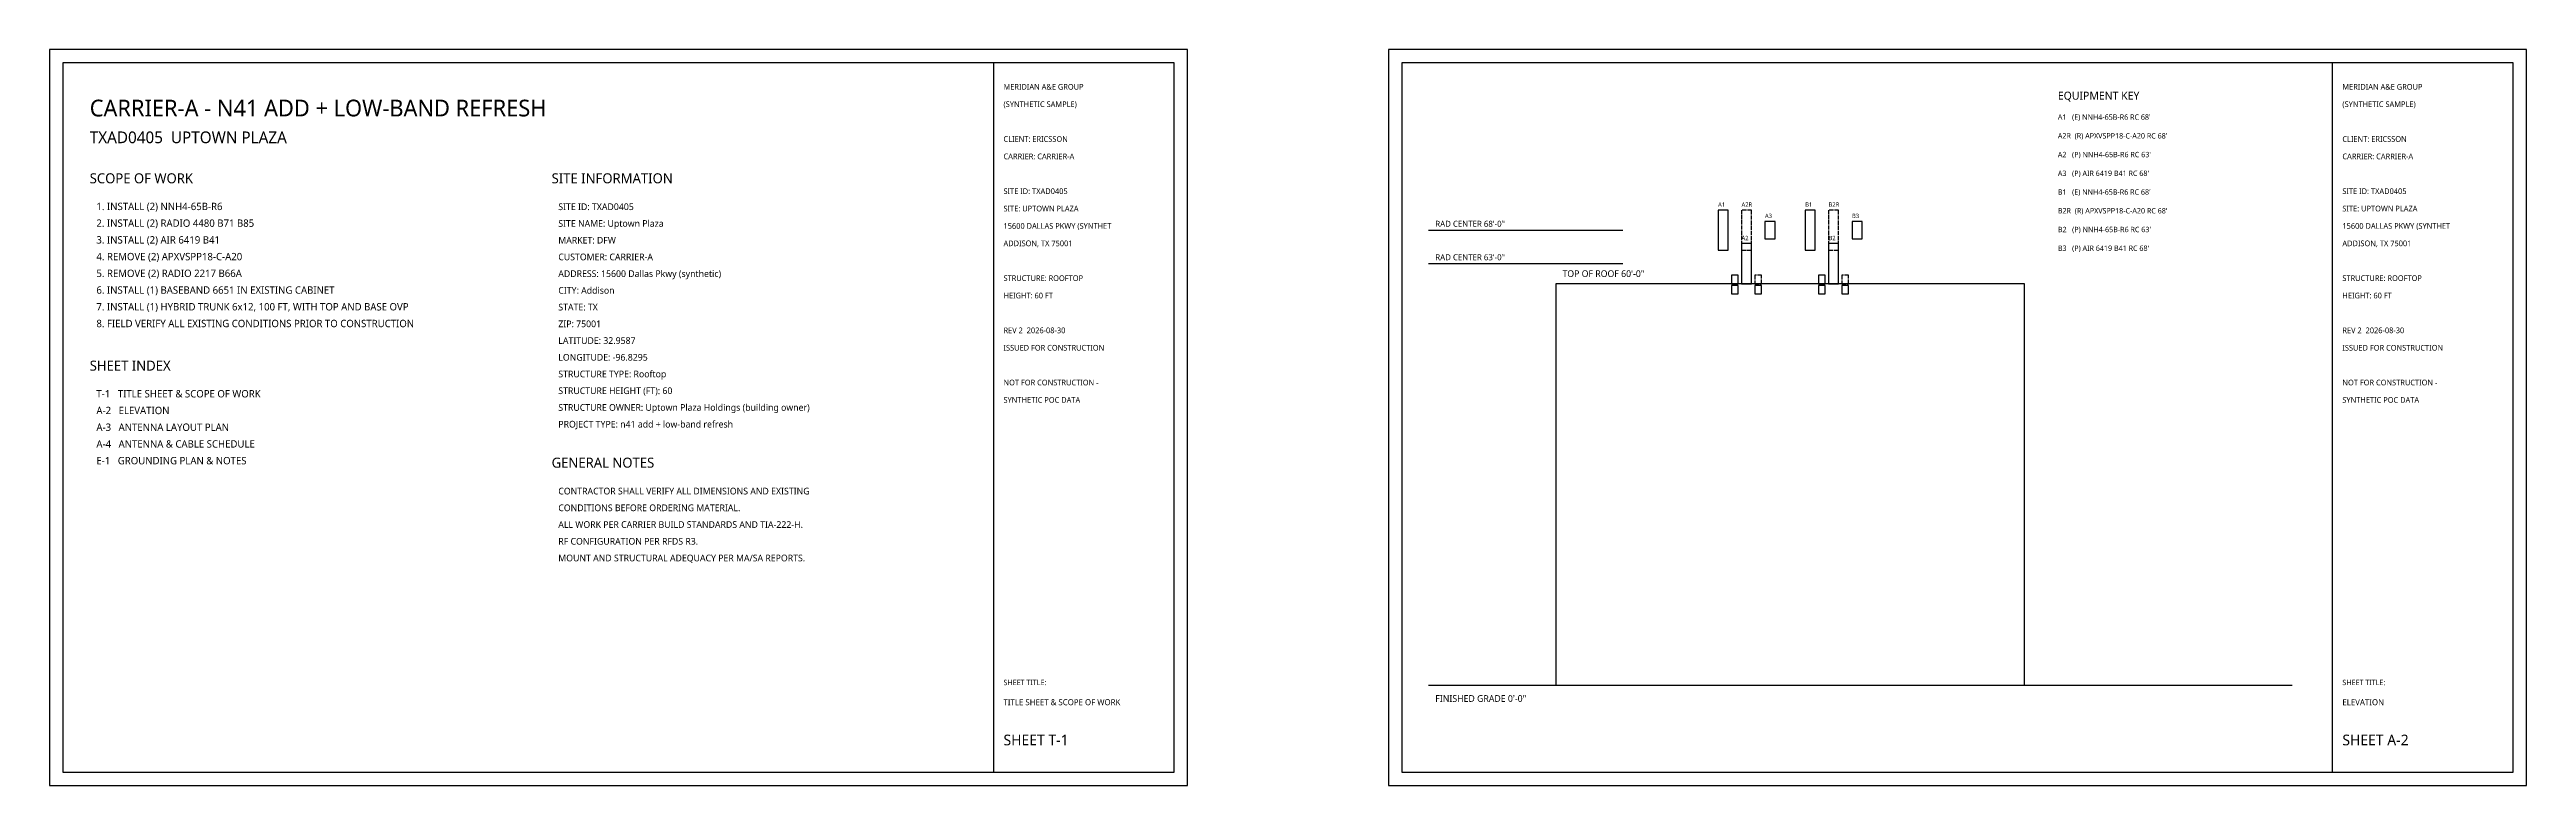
# Model space of a CAD drawing. Extents: x 0 to 1940, y 0 to 220.
# Drawn here: x 0 to 740, y 0 to 220 of the extents above; entities that cross this region are included whole.
import ezdxf

# ---------------------------------------------------------------- set-up
doc = ezdxf.new("R2010")
doc.units = 0
doc.linetypes.add('DASHED', pattern=[1.524, 1.27, -0.254])
for name, color, linetype in [('A-ANT-EXIST', 8, 'Continuous'), ('A-ANT-NEW', 1, 'Continuous'), ('A-ANT-REMOVE', 30, 'DASHED'), ('A-BORDER', 7, 'Continuous'), ('A-DIM', 4, 'Continuous'), ('A-RRU-EXIST', 8, 'Continuous'), ('A-RRU-NEW', 1, 'Continuous'), ('A-RRU-REMOVE', 30, 'DASHED'), ('A-STRUCT', 7, 'Continuous'), ('A-TEXT', 7, 'Continuous'), ('A-TITLE', 7, 'Continuous')]:
    doc.layers.add(name, color=color, linetype=linetype)
doc.styles.add('OpenSans', font='OpenSans-Regular.ttf')

msp = doc.modelspace()

# ---------------------------------------------------------------- linework, layer by layer
at = {"layer": 'A-ANT-EXIST'}
for points in [[(498.5, 160), (501.5, 160), (501.5, 172), (498.5, 172)], [(524.5, 160), (527.5, 160), (527.5, 172), (524.5, 172)]]:
    msp.add_lwpolyline(points, close=True, dxfattribs=at)
at = {"layer": 'A-ANT-NEW'}
for points in [[(512.5, 163.38), (515.5, 163.38), (515.5, 168.62), (512.5, 168.62)], [(538.5, 163.38), (541.5, 163.38), (541.5, 168.62), (538.5, 168.62)], [(505.5, 150), (508.5, 150), (508.5, 162), (505.5, 162)], [(531.5, 150), (534.5, 150), (534.5, 162), (531.5, 162)]]:
    msp.add_lwpolyline(points, close=True, dxfattribs=at)
at = {"layer": 'A-ANT-REMOVE'}
for points in [[(505.5, 160), (508.5, 160), (508.5, 172), (505.5, 172)], [(531.5, 160), (534.5, 160), (534.5, 172), (531.5, 172)]]:
    msp.add_lwpolyline(points, close=True, dxfattribs=at)
at = {"layer": 'A-BORDER'}
for points in [[(0, 0), (340, 0), (340, 220), (0, 220)], [(4, 4), (336, 4), (336, 216), (4, 216)], [(400, 0), (740, 0), (740, 220), (400, 220)], [(404, 4), (736, 4), (736, 216), (404, 216)]]:
    msp.add_lwpolyline(points, close=True, dxfattribs=at)
at = {"layer": 'A-DIM'}
for p, q in [((412, 166), (470, 166)), ((412, 156), (470, 156))]:
    msp.add_line(p, q, dxfattribs=at)
at = {"layer": 'A-RRU-EXIST'}
for points in [[(502.5, 150), (504.5, 150), (504.5, 152.5), (502.5, 152.5)], [(502.5, 147), (504.5, 147), (504.5, 149.5), (502.5, 149.5)], [(528.5, 150), (530.5, 150), (530.5, 152.5), (528.5, 152.5)], [(528.5, 147), (530.5, 147), (530.5, 149.5), (528.5, 149.5)]]:
    msp.add_lwpolyline(points, close=True, dxfattribs=at)
at = {"layer": 'A-RRU-NEW'}
for points in [[(509.5, 147), (511.5, 147), (511.5, 149.5), (509.5, 149.5)], [(535.5, 147), (537.5, 147), (537.5, 149.5), (535.5, 149.5)]]:
    msp.add_lwpolyline(points, close=True, dxfattribs=at)
at = {"layer": 'A-RRU-REMOVE'}
for points in [[(509.5, 150), (511.5, 150), (511.5, 152.5), (509.5, 152.5)], [(535.5, 150), (537.5, 150), (537.5, 152.5), (535.5, 152.5)]]:
    msp.add_lwpolyline(points, close=True, dxfattribs=at)
at = {"layer": 'A-STRUCT'}
msp.add_line((412, 30), (670, 30), dxfattribs=at)
msp.add_lwpolyline([(450, 30), (590, 30), (590, 150), (450, 150)], close=True, dxfattribs=at)
at = {"layer": 'A-TITLE'}
for points in [[(282, 4), (336, 4), (336, 216), (282, 216)], [(682, 4), (736, 4), (736, 216), (682, 216)]]:
    msp.add_lwpolyline(points, close=True, dxfattribs=at)

# ---------------------------------------------------------------- texts
at = {"layer": 'A-DIM', "style": 'OpenSans'}
for s, height, p in [('RAD CENTER 68\'-0"', 1.8, (414, 167)), ('RAD CENTER 63\'-0"', 1.8, (414, 157)), ('TOP OF ROOF 60\'-0"', 2, (452, 152))]:
    msp.add_text(s, height=height, dxfattribs=at).set_placement(p)
at = {"layer": 'A-TEXT', "style": 'OpenSans'}
for s, height, p in [('EQUIPMENT KEY', 2.4, (600, 205)), ('CARRIER-A - N41 ADD + LOW-BAND REFRESH', 5, (12, 200)), ("A1   (E) NNH4-65B-R6 RC 68'", 1.6, (600, 199)), ('TXAD0405  UPTOWN PLAZA', 3.5, (12, 192)), ("A2R  (R) APXVSPP18-C-A20 RC 68'", 1.6, (600, 193.4)), ("A2   (P) NNH4-65B-R6 RC 63'", 1.6, (600, 187.8)), ('SCOPE OF WORK', 3, (12, 180)), ('SITE INFORMATION', 3, (150, 180)), ("A3   (P) AIR 6419 B41 RC 68'", 1.6, (600, 182.2)), ("B1   (E) NNH4-65B-R6 RC 68'", 1.6, (600, 176.6)), ('1. INSTALL (2) NNH4-65B-R6', 2.2, (14, 172)), ('SITE ID: TXAD0405', 2, (152, 172)), ('A1', 1.3, (498.5, 173)), ('A2R', 1.3, (505.5, 173)), ('A3', 1.3, (512.5, 169.62)), ('B1', 1.3, (524.5, 173)), ('B2R', 1.3, (531.5, 173)), ('B3', 1.3, (538.5, 169.62)), ("B2R  (R) APXVSPP18-C-A20 RC 68'", 1.6, (600, 171)), ('3. INSTALL (2) AIR 6419 B41', 2.2, (14, 162)), ('2. INSTALL (2) RADIO 4480 B71 B85', 2.2, (14, 167)), ('SITE NAME: Uptown Plaza', 2, (152, 167)), ('MARKET: DFW', 2, (152, 162)), ('A2', 1.3, (505.5, 163)), ('B2', 1.3, (531.5, 163)), ("B2   (P) NNH4-65B-R6 RC 63'", 1.6, (600, 165.4)), ('4. REMOVE (2) APXVSPP18-C-A20', 2.2, (14, 157)), ('CUSTOMER: CARRIER-A', 2, (152, 157)), ("B3   (P) AIR 6419 B41 RC 68'", 1.6, (600, 159.8)), ('6. INSTALL (1) BASEBAND 6651 IN EXISTING CABINET', 2.2, (14, 147)), ('5. REMOVE (2) RADIO 2217 B66A', 2.2, (14, 152)), ('ADDRESS: 15600 Dallas Pkwy (synthetic)', 2, (152, 152)), ('CITY: Addison', 2, (152, 147)), ('7. INSTALL (1) HYBRID TRUNK 6x12, 100 FT, WITH TOP AND BASE OVP', 2.2, (14, 142)), ('STATE: TX', 2, (152, 142)), ('8. FIELD VERIFY ALL EXISTING CONDITIONS PRIOR TO CONSTRUCTION', 2.2, (14, 137)), ('ZIP: 75001', 2, (152, 137)), ('LATITUDE: 32.9587', 2, (152, 132)), ('SHEET INDEX', 3, (12, 124)), ('LONGITUDE: -96.8295', 2, (152, 127)), ('STRUCTURE TYPE: Rooftop', 2, (152, 122)), ('STRUCTURE HEIGHT (FT): 60', 2, (152, 117)), ('A-2   ELEVATION', 2.2, (14, 111)), ('T-1   TITLE SHEET & SCOPE OF WORK', 2.2, (14, 116)), ('STRUCTURE OWNER: Uptown Plaza Holdings (building owner)', 2, (152, 112)), ('A-3   ANTENNA LAYOUT PLAN', 2.2, (14, 106)), ('PROJECT TYPE: n41 add + low-band refresh', 2, (152, 107)), ('A-4   ANTENNA & CABLE SCHEDULE', 2.2, (14, 101)), ('E-1   GROUNDING PLAN & NOTES', 2.2, (14, 96)), ('GENERAL NOTES', 3, (150, 95)), ('CONTRACTOR SHALL VERIFY ALL DIMENSIONS AND EXISTING', 2, (152, 87)), ('CONDITIONS BEFORE ORDERING MATERIAL.', 2, (152, 82)), ('ALL WORK PER CARRIER BUILD STANDARDS AND TIA-222-H.', 2, (152, 77)), ('RF CONFIGURATION PER RFDS R3.', 2, (152, 72)), ('MOUNT AND STRUCTURAL ADEQUACY PER MA/SA REPORTS.', 2, (152, 67)), ('FINISHED GRADE 0\'-0"', 2, (414, 25))]:
    msp.add_text(s, height=height, dxfattribs=at).set_placement(p)
at = {"layer": 'A-TITLE', "style": 'OpenSans'}
for s, height, p in [('MERIDIAN A&E GROUP', 1.7, (285, 208)), ('MERIDIAN A&E GROUP', 1.7, (685, 208)), ('(SYNTHETIC SAMPLE)', 1.7, (285, 202.8)), ('(SYNTHETIC SAMPLE)', 1.7, (685, 202.8)), ('CLIENT: ERICSSON', 1.7, (285, 192.4)), ('CLIENT: ERICSSON', 1.7, (685, 192.4)), ('CARRIER: CARRIER-A', 1.7, (285, 187.2)), ('CARRIER: CARRIER-A', 1.7, (685, 187.2)), ('SITE ID: TXAD0405', 1.7, (285, 176.8)), ('SITE ID: TXAD0405', 1.7, (685, 176.8)), ('SITE: UPTOWN PLAZA', 1.7, (285, 171.6)), ('SITE: UPTOWN PLAZA', 1.7, (685, 171.6)), ('ADDISON, TX 75001', 1.7, (285, 161.2)), ('15600 DALLAS PKWY (SYNTHET', 1.7, (285, 166.4)), ('ADDISON, TX 75001', 1.7, (685, 161.2)), ('15600 DALLAS PKWY (SYNTHET', 1.7, (685, 166.4)), ('STRUCTURE: ROOFTOP', 1.7, (285, 150.8)), ('STRUCTURE: ROOFTOP', 1.7, (685, 150.8)), ('HEIGHT: 60 FT', 1.7, (285, 145.6)), ('HEIGHT: 60 FT', 1.7, (685, 145.6)), ('REV 2  2026-08-30', 1.7, (285, 135.2)), ('REV 2  2026-08-30', 1.7, (685, 135.2)), ('ISSUED FOR CONSTRUCTION', 1.7, (285, 130)), ('ISSUED FOR CONSTRUCTION', 1.7, (685, 130)), ('NOT FOR CONSTRUCTION -', 1.7, (285, 119.6)), ('NOT FOR CONSTRUCTION -', 1.7, (685, 119.6)), ('SYNTHETIC POC DATA', 1.7, (285, 114.4)), ('SYNTHETIC POC DATA', 1.7, (685, 114.4)), ('SHEET TITLE:', 1.6, (285, 30)), ('SHEET TITLE:', 1.6, (685, 30)), ('TITLE SHEET & SCOPE OF WORK', 1.8, (285, 24)), ('ELEVATION', 1.8, (685, 24)), ('SHEET T-1', 3.2, (285, 12)), ('SHEET A-2', 3.2, (685, 12))]:
    msp.add_text(s, height=height, dxfattribs=at).set_placement(p)

doc.saveas('drawing.dxf')
